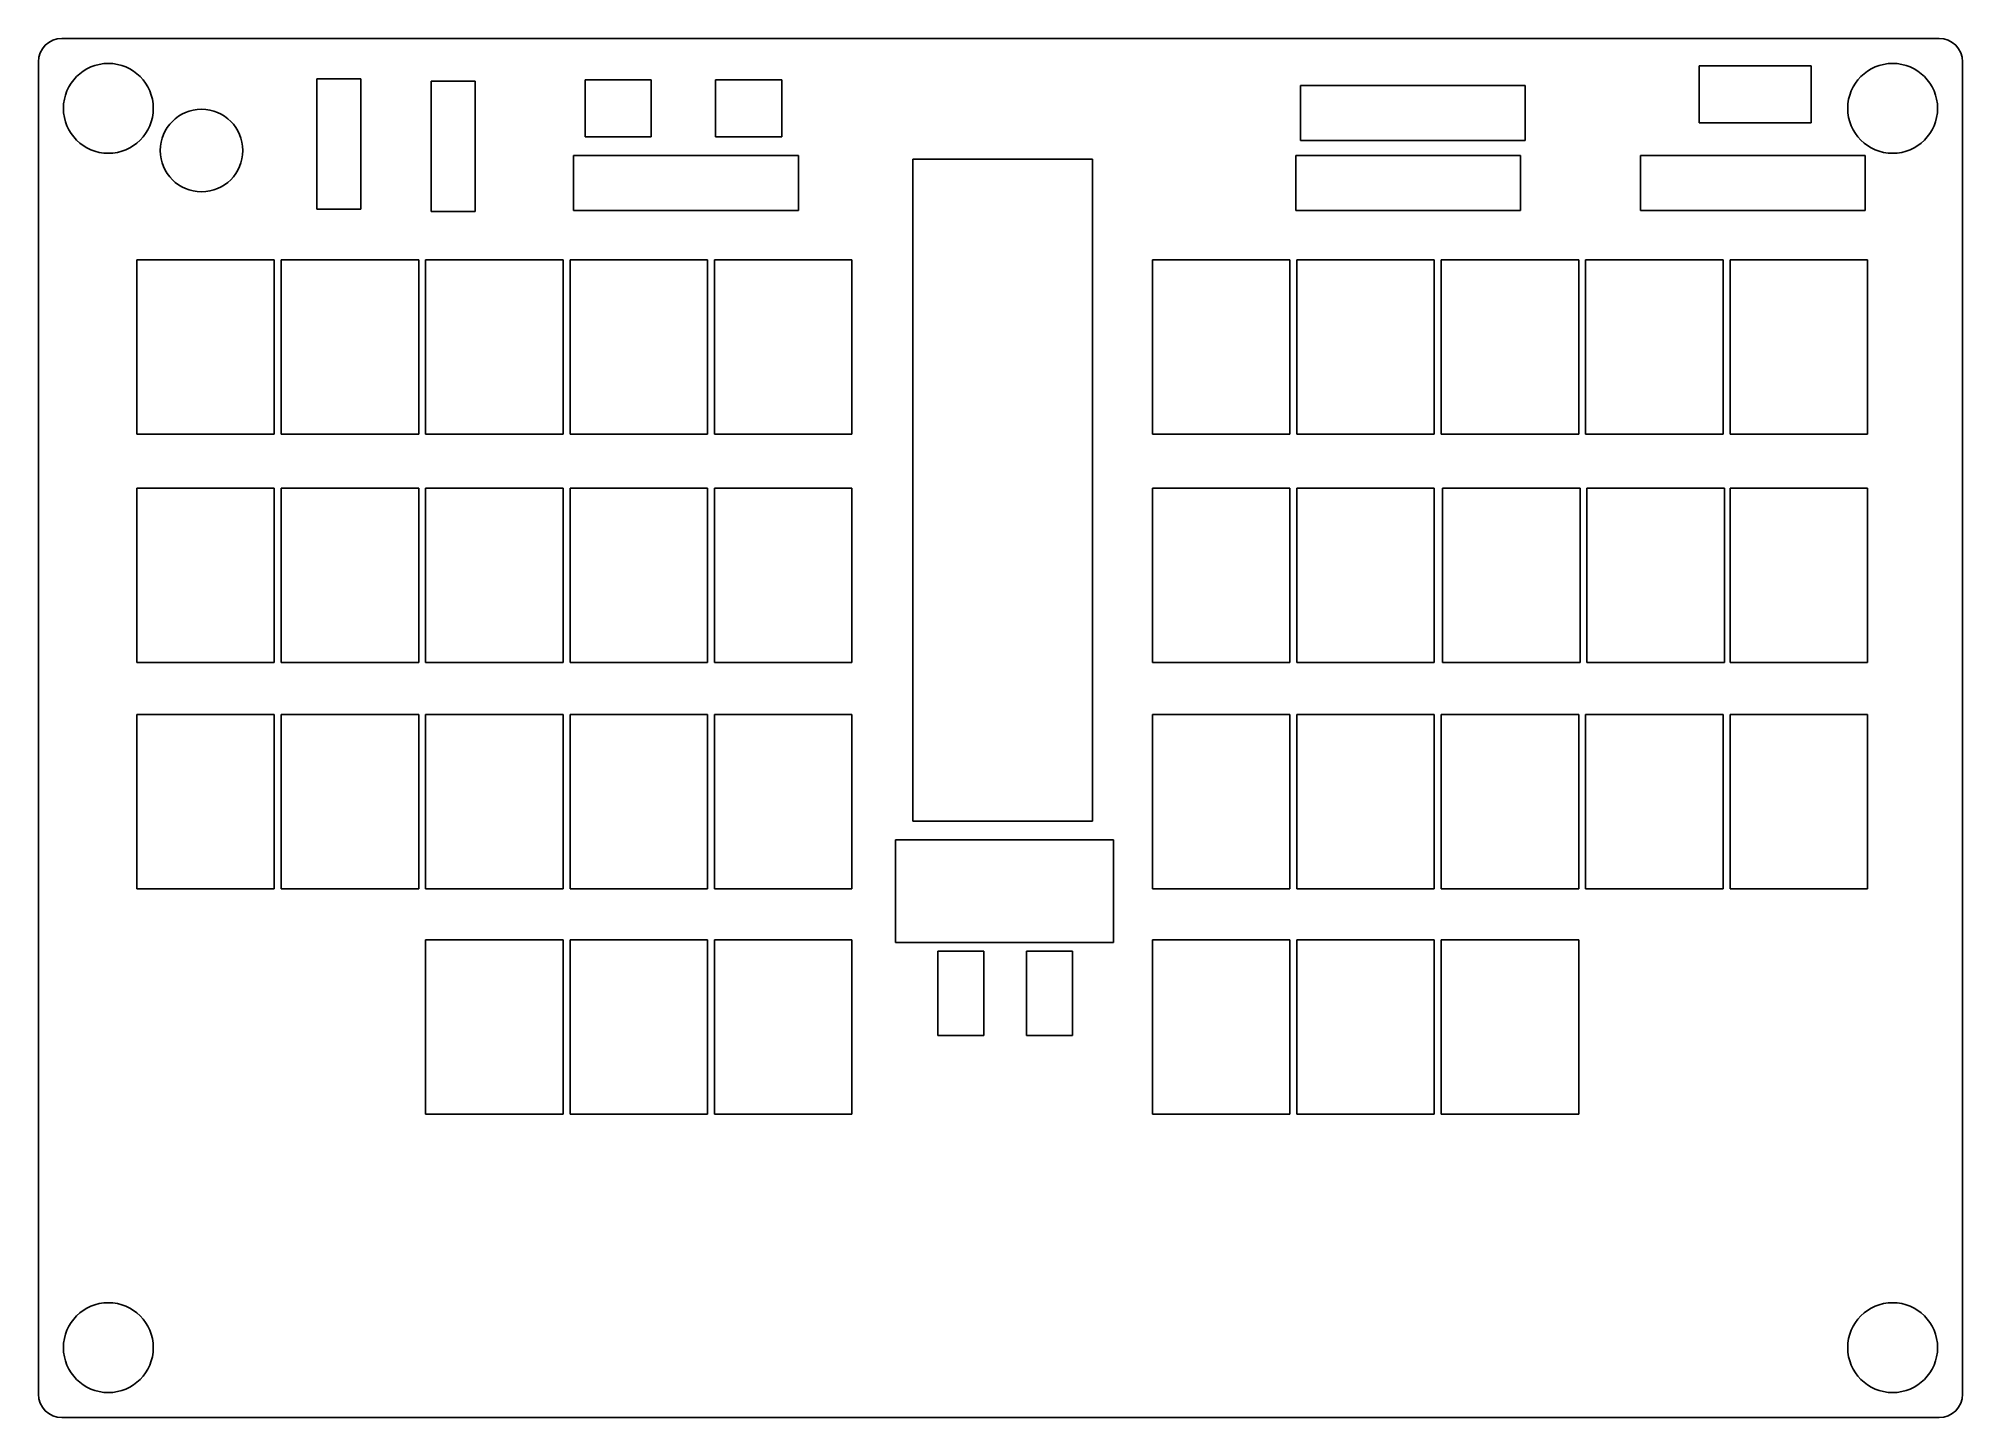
# Model space of a CAD drawing. Extents: x 74 to 179, y -110 to -35.
import ezdxf

# ---------------------------------------------------------------- set-up
doc = ezdxf.new("R2010")
doc.units = 0
doc.layers.add('BLACK', color=7, linetype='CONTINUOUS')

msp = doc.modelspace()

# ---------------------------------------------------------------- linework, layer by layer
at = {"layer": 'BLACK', "linetype": 'CONTINUOUS'}
for p, q in [((75.692, -35.306), (178.054, -35.306)), ((74.422, -109.22), (74.422, -36.576)), ((179.324, -36.576), (179.324, -109.22)), ((92.005, -37.511), (89.605, -37.511)), ((89.605, -37.511), (89.605, -44.611)), ((92.005, -44.611), (92.005, -37.511)), ((98.228, -37.638), (95.828, -37.638)), ((95.828, -37.638), (95.828, -44.738)), ((98.228, -44.738), (98.228, -37.638)), ((104.23, -37.566), (104.23, -40.666)), ((107.83, -37.566), (104.23, -37.566)), ((107.83, -40.666), (107.83, -37.566)), ((111.342, -37.566), (111.342, -40.666)), ((114.942, -37.566), (111.342, -37.566)), ((114.942, -40.666), (114.942, -37.566)), ((171.066, -36.804), (164.966, -36.804)), ((164.966, -36.804), (164.966, -39.904)), ((171.066, -39.904), (171.066, -36.804)), ((143.222, -37.87), (143.222, -40.87)), ((155.482, -37.87), (143.222, -37.87)), ((155.482, -40.87), (155.482, -37.87)), ((104.23, -40.666), (107.83, -40.666)), ((111.342, -40.666), (114.942, -40.666)), ((143.222, -40.87), (155.482, -40.87)), ((164.966, -39.904), (171.066, -39.904)), ((103.598, -41.68), (103.598, -44.68)), ((115.858, -41.68), (103.598, -41.68)), ((115.858, -44.68), (115.858, -41.68)), ((122.09, -41.884), (122.09, -77.984)), ((131.89, -41.884), (122.09, -41.884)), ((131.89, -77.984), (131.89, -41.884)), ((142.968, -41.68), (142.968, -44.68)), ((155.228, -41.68), (142.968, -41.68)), ((155.228, -44.68), (155.228, -41.68)), ((161.764, -41.68), (161.764, -44.68)), ((174.024, -41.68), (161.764, -41.68)), ((174.024, -44.68), (174.024, -41.68)), ((89.605, -44.611), (92.005, -44.611)), ((95.828, -44.738), (98.228, -44.738)), ((103.598, -44.68), (115.858, -44.68)), ((142.968, -44.68), (155.228, -44.68)), ((161.764, -44.68), (174.024, -44.68)), ((79.78, -47.622), (79.78, -47.372)), ((79.78, -47.372), (80.03, -47.372)), ((79.78, -56.622), (79.78, -47.622)), ((80.03, -47.372), (87.03, -47.372)), ((87.28, -47.372), (87.03, -47.372)), ((87.28, -47.622), (87.28, -47.372)), ((87.28, -47.622), (87.28, -56.622)), ((87.654, -47.622), (87.654, -47.372)), ((87.654, -47.372), (87.904, -47.372)), ((87.654, -56.622), (87.654, -47.622)), ((87.904, -47.372), (94.904, -47.372)), ((95.154, -47.372), (94.904, -47.372)), ((95.154, -47.622), (95.154, -47.372)), ((95.154, -47.622), (95.154, -56.622)), ((95.528, -47.622), (95.528, -47.372)), ((95.528, -47.372), (95.778, -47.372)), ((95.528, -56.622), (95.528, -47.622)), ((95.778, -47.372), (102.778, -47.372)), ((103.028, -47.372), (102.778, -47.372)), ((103.028, -47.622), (103.028, -47.372)), ((103.028, -47.622), (103.028, -56.622)), ((103.402, -47.622), (103.402, -47.372)), ((103.402, -47.372), (103.652, -47.372)), ((103.402, -56.622), (103.402, -47.622)), ((103.652, -47.372), (110.652, -47.372)), ((110.902, -47.372), (110.652, -47.372)), ((110.902, -47.622), (110.902, -47.372)), ((110.902, -47.622), (110.902, -56.622)), ((111.276, -47.622), (111.276, -47.372)), ((111.276, -47.372), (111.526, -47.372)), ((111.276, -56.622), (111.276, -47.622)), ((111.526, -47.372), (118.526, -47.372)), ((118.776, -47.372), (118.526, -47.372)), ((118.776, -47.622), (118.776, -47.372)), ((118.776, -47.622), (118.776, -56.622)), ((135.152, -47.622), (135.152, -47.372)), ((135.152, -47.372), (135.402, -47.372)), ((135.152, -56.622), (135.152, -47.622)), ((135.402, -47.372), (142.402, -47.372)), ((142.652, -47.372), (142.402, -47.372)), ((142.652, -47.622), (142.652, -47.372)), ((142.652, -47.622), (142.652, -56.622)), ((143.026, -47.622), (143.026, -47.372)), ((143.026, -47.372), (143.276, -47.372)), ((143.026, -56.622), (143.026, -47.622)), ((143.276, -47.372), (150.276, -47.372)), ((150.526, -47.372), (150.276, -47.372)), ((150.526, -47.622), (150.526, -47.372)), ((150.526, -47.622), (150.526, -56.622)), ((150.9, -47.622), (150.9, -47.372)), ((150.9, -47.372), (151.15, -47.372)), ((150.9, -56.622), (150.9, -47.622)), ((151.15, -47.372), (158.15, -47.372)), ((158.4, -47.372), (158.15, -47.372)), ((158.4, -47.622), (158.4, -47.372)), ((158.4, -47.622), (158.4, -56.622)), ((158.774, -47.622), (158.774, -47.372)), ((158.774, -47.372), (159.024, -47.372)), ((158.774, -56.622), (158.774, -47.622)), ((159.024, -47.372), (166.024, -47.372)), ((166.274, -47.372), (166.024, -47.372)), ((166.274, -47.622), (166.274, -47.372)), ((166.274, -47.622), (166.274, -56.622)), ((166.648, -47.622), (166.648, -47.372)), ((166.648, -47.372), (166.898, -47.372)), ((166.648, -56.622), (166.648, -47.622)), ((166.898, -47.372), (173.898, -47.372)), ((174.148, -47.372), (173.898, -47.372)), ((174.148, -47.622), (174.148, -47.372)), ((174.148, -47.622), (174.148, -56.622)), ((79.78, -56.872), (79.78, -56.622)), ((87.28, -56.872), (87.28, -56.622)), ((87.654, -56.872), (87.654, -56.622)), ((95.154, -56.872), (95.154, -56.622)), ((95.528, -56.872), (95.528, -56.622)), ((103.028, -56.872), (103.028, -56.622)), ((103.402, -56.872), (103.402, -56.622)), ((110.902, -56.872), (110.902, -56.622)), ((111.276, -56.872), (111.276, -56.622)), ((118.776, -56.872), (118.776, -56.622)), ((135.152, -56.872), (135.152, -56.622)), ((142.652, -56.872), (142.652, -56.622)), ((143.026, -56.872), (143.026, -56.622)), ((150.526, -56.872), (150.526, -56.622)), ((150.9, -56.872), (150.9, -56.622)), ((158.4, -56.872), (158.4, -56.622)), ((158.774, -56.872), (158.774, -56.622)), ((166.274, -56.872), (166.274, -56.622)), ((166.648, -56.872), (166.648, -56.622)), ((174.148, -56.872), (174.148, -56.622)), ((80.03, -56.872), (79.78, -56.872)), ((87.03, -56.872), (80.03, -56.872)), ((87.03, -56.872), (87.28, -56.872)), ((87.904, -56.872), (87.654, -56.872)), ((94.904, -56.872), (87.904, -56.872)), ((94.904, -56.872), (95.154, -56.872)), ((95.778, -56.872), (95.528, -56.872)), ((102.778, -56.872), (95.778, -56.872)), ((102.778, -56.872), (103.028, -56.872)), ((103.652, -56.872), (103.402, -56.872)), ((110.652, -56.872), (103.652, -56.872)), ((110.652, -56.872), (110.902, -56.872)), ((111.526, -56.872), (111.276, -56.872)), ((118.526, -56.872), (111.526, -56.872)), ((118.526, -56.872), (118.776, -56.872)), ((135.402, -56.872), (135.152, -56.872)), ((142.402, -56.872), (135.402, -56.872)), ((142.402, -56.872), (142.652, -56.872)), ((143.276, -56.872), (143.026, -56.872)), ((150.276, -56.872), (143.276, -56.872)), ((150.276, -56.872), (150.526, -56.872)), ((151.15, -56.872), (150.9, -56.872)), ((158.15, -56.872), (151.15, -56.872)), ((158.15, -56.872), (158.4, -56.872)), ((159.024, -56.872), (158.774, -56.872)), ((166.024, -56.872), (159.024, -56.872)), ((166.024, -56.872), (166.274, -56.872)), ((166.898, -56.872), (166.648, -56.872)), ((173.898, -56.872), (166.898, -56.872)), ((173.898, -56.872), (174.148, -56.872)), ((79.78, -60.068), (79.78, -59.818)), ((79.78, -59.818), (80.03, -59.818)), ((79.78, -69.068), (79.78, -60.068)), ((80.03, -59.818), (87.03, -59.818)), ((87.28, -59.818), (87.03, -59.818)), ((87.28, -60.068), (87.28, -59.818)), ((87.28, -60.068), (87.28, -69.068)), ((87.654, -60.068), (87.654, -59.818)), ((87.654, -59.818), (87.904, -59.818)), ((87.654, -69.068), (87.654, -60.068)), ((87.904, -59.818), (94.904, -59.818)), ((95.154, -59.818), (94.904, -59.818)), ((95.154, -60.068), (95.154, -59.818)), ((95.154, -60.068), (95.154, -69.068)), ((95.528, -60.068), (95.528, -59.818)), ((95.528, -59.818), (95.778, -59.818)), ((95.528, -69.068), (95.528, -60.068)), ((95.778, -59.818), (102.778, -59.818)), ((103.028, -59.818), (102.778, -59.818)), ((103.028, -60.068), (103.028, -59.818)), ((103.028, -60.068), (103.028, -69.068)), ((103.402, -60.068), (103.402, -59.818)), ((103.402, -59.818), (103.652, -59.818)), ((103.402, -69.068), (103.402, -60.068)), ((103.652, -59.818), (110.652, -59.818)), ((110.902, -59.818), (110.652, -59.818)), ((110.902, -60.068), (110.902, -59.818)), ((110.902, -60.068), (110.902, -69.068)), ((111.276, -60.068), (111.276, -59.818)), ((111.276, -59.818), (111.526, -59.818)), ((111.276, -69.068), (111.276, -60.068)), ((111.526, -59.818), (118.526, -59.818)), ((118.776, -59.818), (118.526, -59.818)), ((118.776, -60.068), (118.776, -59.818)), ((118.776, -60.068), (118.776, -69.068)), ((135.152, -60.068), (135.152, -59.818)), ((135.152, -59.818), (135.402, -59.818)), ((135.152, -69.068), (135.152, -60.068)), ((135.402, -59.818), (142.402, -59.818)), ((142.652, -59.818), (142.402, -59.818)), ((142.652, -60.068), (142.652, -59.818)), ((142.652, -60.068), (142.652, -69.068)), ((143.026, -60.068), (143.026, -59.818)), ((143.026, -59.818), (143.276, -59.818)), ((143.026, -69.068), (143.026, -60.068)), ((143.276, -59.818), (150.276, -59.818)), ((150.526, -59.818), (150.276, -59.818)), ((150.526, -60.068), (150.526, -59.818)), ((150.526, -60.068), (150.526, -69.068)), ((150.972, -60.068), (150.972, -59.818)), ((150.972, -59.818), (151.222, -59.818)), ((150.972, -69.068), (150.972, -60.068)), ((151.222, -59.818), (158.222, -59.818)), ((158.472, -59.818), (158.222, -59.818)), ((158.472, -60.068), (158.472, -59.818)), ((158.472, -60.068), (158.472, -69.068)), ((158.846, -60.068), (158.846, -59.818)), ((158.846, -59.818), (159.096, -59.818)), ((158.846, -69.068), (158.846, -60.068)), ((159.096, -59.818), (166.096, -59.818)), ((166.346, -59.818), (166.096, -59.818)), ((166.346, -60.068), (166.346, -59.818)), ((166.346, -60.068), (166.346, -69.068)), ((166.648, -60.068), (166.648, -59.818)), ((166.648, -59.818), (166.898, -59.818)), ((166.648, -69.068), (166.648, -60.068)), ((166.898, -59.818), (173.898, -59.818)), ((174.148, -59.818), (173.898, -59.818)), ((174.148, -60.068), (174.148, -59.818)), ((174.148, -60.068), (174.148, -69.068)), ((79.78, -69.318), (79.78, -69.068)), ((87.28, -69.318), (87.28, -69.068)), ((87.654, -69.318), (87.654, -69.068)), ((95.154, -69.318), (95.154, -69.068)), ((95.528, -69.318), (95.528, -69.068)), ((103.028, -69.318), (103.028, -69.068)), ((103.402, -69.318), (103.402, -69.068)), ((110.902, -69.318), (110.902, -69.068)), ((111.276, -69.318), (111.276, -69.068)), ((118.776, -69.318), (118.776, -69.068)), ((135.152, -69.318), (135.152, -69.068)), ((142.652, -69.318), (142.652, -69.068)), ((143.026, -69.318), (143.026, -69.068)), ((150.526, -69.318), (150.526, -69.068)), ((150.972, -69.318), (150.972, -69.068)), ((158.472, -69.318), (158.472, -69.068)), ((158.846, -69.318), (158.846, -69.068)), ((166.346, -69.318), (166.346, -69.068)), ((166.648, -69.318), (166.648, -69.068)), ((174.148, -69.318), (174.148, -69.068)), ((80.03, -69.318), (79.78, -69.318)), ((87.03, -69.318), (80.03, -69.318)), ((87.03, -69.318), (87.28, -69.318)), ((87.904, -69.318), (87.654, -69.318)), ((94.904, -69.318), (87.904, -69.318)), ((94.904, -69.318), (95.154, -69.318)), ((95.778, -69.318), (95.528, -69.318)), ((102.778, -69.318), (95.778, -69.318)), ((102.778, -69.318), (103.028, -69.318)), ((103.652, -69.318), (103.402, -69.318)), ((110.652, -69.318), (103.652, -69.318)), ((110.652, -69.318), (110.902, -69.318)), ((111.526, -69.318), (111.276, -69.318)), ((118.526, -69.318), (111.526, -69.318)), ((118.526, -69.318), (118.776, -69.318)), ((135.402, -69.318), (135.152, -69.318)), ((142.402, -69.318), (135.402, -69.318)), ((142.402, -69.318), (142.652, -69.318)), ((143.276, -69.318), (143.026, -69.318)), ((150.276, -69.318), (143.276, -69.318)), ((150.276, -69.318), (150.526, -69.318)), ((151.222, -69.318), (150.972, -69.318)), ((158.222, -69.318), (151.222, -69.318)), ((158.222, -69.318), (158.472, -69.318)), ((159.096, -69.318), (158.846, -69.318)), ((166.096, -69.318), (159.096, -69.318)), ((166.096, -69.318), (166.346, -69.318)), ((166.898, -69.318), (166.648, -69.318)), ((173.898, -69.318), (166.898, -69.318)), ((173.898, -69.318), (174.148, -69.318)), ((79.78, -72.41), (79.78, -72.16)), ((79.78, -72.16), (80.03, -72.16)), ((80.03, -72.16), (87.03, -72.16)), ((87.28, -72.16), (87.03, -72.16)), ((87.28, -72.41), (87.28, -72.16)), ((87.654, -72.41), (87.654, -72.16)), ((87.654, -72.16), (87.904, -72.16)), ((87.904, -72.16), (94.904, -72.16)), ((95.154, -72.16), (94.904, -72.16)), ((95.154, -72.41), (95.154, -72.16)), ((95.528, -72.41), (95.528, -72.16)), ((95.528, -72.16), (95.778, -72.16)), ((95.778, -72.16), (102.778, -72.16)), ((103.028, -72.16), (102.778, -72.16)), ((103.028, -72.41), (103.028, -72.16)), ((103.402, -72.41), (103.402, -72.16)), ((103.402, -72.16), (103.652, -72.16)), ((103.652, -72.16), (110.652, -72.16)), ((110.902, -72.16), (110.652, -72.16)), ((110.902, -72.41), (110.902, -72.16)), ((111.276, -72.41), (111.276, -72.16)), ((111.276, -72.16), (111.526, -72.16)), ((111.526, -72.16), (118.526, -72.16)), ((118.776, -72.16), (118.526, -72.16)), ((118.776, -72.41), (118.776, -72.16)), ((135.152, -72.41), (135.152, -72.16)), ((135.152, -72.16), (135.402, -72.16)), ((135.402, -72.16), (142.402, -72.16)), ((142.652, -72.16), (142.402, -72.16)), ((142.652, -72.41), (142.652, -72.16)), ((143.026, -72.41), (143.026, -72.16)), ((143.026, -72.16), (143.276, -72.16)), ((143.276, -72.16), (150.276, -72.16)), ((150.526, -72.16), (150.276, -72.16)), ((150.526, -72.41), (150.526, -72.16)), ((150.9, -72.41), (150.9, -72.16)), ((150.9, -72.16), (151.15, -72.16)), ((151.15, -72.16), (158.15, -72.16)), ((158.4, -72.16), (158.15, -72.16)), ((158.4, -72.41), (158.4, -72.16)), ((158.774, -72.41), (158.774, -72.16)), ((158.774, -72.16), (159.024, -72.16)), ((159.024, -72.16), (166.024, -72.16)), ((166.274, -72.16), (166.024, -72.16)), ((166.274, -72.41), (166.274, -72.16)), ((166.648, -72.41), (166.648, -72.16)), ((166.648, -72.16), (166.898, -72.16)), ((166.898, -72.16), (173.898, -72.16)), ((174.148, -72.16), (173.898, -72.16)), ((174.148, -72.41), (174.148, -72.16)), ((79.78, -81.41), (79.78, -72.41)), ((87.28, -72.41), (87.28, -81.41)), ((87.654, -81.41), (87.654, -72.41)), ((95.154, -72.41), (95.154, -81.41)), ((95.528, -81.41), (95.528, -72.41)), ((103.028, -72.41), (103.028, -81.41)), ((103.402, -81.41), (103.402, -72.41)), ((110.902, -72.41), (110.902, -81.41)), ((111.276, -81.41), (111.276, -72.41)), ((118.776, -72.41), (118.776, -81.41)), ((135.152, -81.41), (135.152, -72.41)), ((142.652, -72.41), (142.652, -81.41)), ((143.026, -81.41), (143.026, -72.41)), ((150.526, -72.41), (150.526, -81.41)), ((150.9, -81.41), (150.9, -72.41)), ((158.4, -72.41), (158.4, -81.41)), ((158.774, -81.41), (158.774, -72.41)), ((166.274, -72.41), (166.274, -81.41)), ((166.648, -81.41), (166.648, -72.41)), ((174.148, -72.41), (174.148, -81.41)), ((122.09, -77.984), (131.89, -77.984)), ((133.04, -78.988), (121.14, -78.988)), ((121.14, -78.988), (121.14, -84.588)), ((133.04, -84.588), (133.04, -78.988)), ((79.78, -81.66), (79.78, -81.41)), ((80.03, -81.66), (79.78, -81.66)), ((87.03, -81.66), (80.03, -81.66)), ((87.03, -81.66), (87.28, -81.66)), ((87.28, -81.66), (87.28, -81.41)), ((87.654, -81.66), (87.654, -81.41)), ((87.904, -81.66), (87.654, -81.66)), ((94.904, -81.66), (87.904, -81.66)), ((94.904, -81.66), (95.154, -81.66)), ((95.154, -81.66), (95.154, -81.41)), ((95.528, -81.66), (95.528, -81.41)), ((95.778, -81.66), (95.528, -81.66)), ((102.778, -81.66), (95.778, -81.66)), ((102.778, -81.66), (103.028, -81.66)), ((103.028, -81.66), (103.028, -81.41)), ((103.402, -81.66), (103.402, -81.41)), ((103.652, -81.66), (103.402, -81.66)), ((110.652, -81.66), (103.652, -81.66)), ((110.652, -81.66), (110.902, -81.66)), ((110.902, -81.66), (110.902, -81.41)), ((111.276, -81.66), (111.276, -81.41)), ((111.526, -81.66), (111.276, -81.66)), ((118.526, -81.66), (111.526, -81.66)), ((118.526, -81.66), (118.776, -81.66)), ((118.776, -81.66), (118.776, -81.41)), ((135.152, -81.66), (135.152, -81.41)), ((135.402, -81.66), (135.152, -81.66)), ((142.402, -81.66), (135.402, -81.66)), ((142.402, -81.66), (142.652, -81.66)), ((142.652, -81.66), (142.652, -81.41)), ((143.026, -81.66), (143.026, -81.41)), ((143.276, -81.66), (143.026, -81.66)), ((150.276, -81.66), (143.276, -81.66)), ((150.276, -81.66), (150.526, -81.66)), ((150.526, -81.66), (150.526, -81.41)), ((150.9, -81.66), (150.9, -81.41)), ((151.15, -81.66), (150.9, -81.66)), ((158.15, -81.66), (151.15, -81.66)), ((158.15, -81.66), (158.4, -81.66)), ((158.4, -81.66), (158.4, -81.41)), ((158.774, -81.66), (158.774, -81.41)), ((159.024, -81.66), (158.774, -81.66)), ((166.024, -81.66), (159.024, -81.66)), ((166.024, -81.66), (166.274, -81.66)), ((166.274, -81.66), (166.274, -81.41)), ((166.648, -81.66), (166.648, -81.41)), ((166.898, -81.66), (166.648, -81.66)), ((173.898, -81.66), (166.898, -81.66)), ((173.898, -81.66), (174.148, -81.66)), ((174.148, -81.66), (174.148, -81.41)), ((95.528, -84.706), (95.528, -84.456)), ((95.528, -84.456), (95.778, -84.456)), ((95.528, -93.706), (95.528, -84.706)), ((95.778, -84.456), (102.778, -84.456)), ((103.028, -84.456), (102.778, -84.456)), ((103.028, -84.706), (103.028, -84.456)), ((103.028, -84.706), (103.028, -93.706)), ((103.402, -84.706), (103.402, -84.456)), ((103.402, -84.456), (103.652, -84.456)), ((103.402, -93.706), (103.402, -84.706)), ((103.652, -84.456), (110.652, -84.456)), ((110.902, -84.456), (110.652, -84.456)), ((110.902, -84.706), (110.902, -84.456)), ((110.902, -84.706), (110.902, -93.706)), ((111.276, -84.706), (111.276, -84.456)), ((111.276, -84.456), (111.526, -84.456)), ((111.276, -93.706), (111.276, -84.706)), ((111.526, -84.456), (118.526, -84.456)), ((118.776, -84.456), (118.526, -84.456)), ((118.776, -84.706), (118.776, -84.456)), ((118.776, -84.706), (118.776, -93.706)), ((121.14, -84.588), (133.04, -84.588)), ((135.152, -84.706), (135.152, -84.456)), ((135.152, -84.456), (135.402, -84.456)), ((135.152, -93.706), (135.152, -84.706)), ((135.402, -84.456), (142.402, -84.456)), ((142.652, -84.456), (142.402, -84.456)), ((142.652, -84.706), (142.652, -84.456)), ((142.652, -84.706), (142.652, -93.706)), ((143.026, -84.706), (143.026, -84.456)), ((143.026, -84.456), (143.276, -84.456)), ((143.026, -93.706), (143.026, -84.706)), ((143.276, -84.456), (150.276, -84.456)), ((150.526, -84.456), (150.276, -84.456)), ((150.526, -84.706), (150.526, -84.456)), ((150.526, -84.706), (150.526, -93.706)), ((150.9, -84.706), (150.9, -84.456)), ((150.9, -84.456), (151.15, -84.456)), ((150.9, -93.706), (150.9, -84.706)), ((151.15, -84.456), (158.15, -84.456)), ((158.4, -84.456), (158.15, -84.456)), ((158.4, -84.706), (158.4, -84.456)), ((158.4, -84.706), (158.4, -93.706)), ((125.964, -85.056), (123.464, -85.056)), ((123.464, -85.056), (123.464, -89.656)), ((125.964, -89.656), (125.964, -85.056)), ((130.79, -85.056), (128.29, -85.056)), ((128.29, -85.056), (128.29, -89.656)), ((130.79, -89.656), (130.79, -85.056)), ((123.464, -89.656), (125.964, -89.656)), ((128.29, -89.656), (130.79, -89.656)), ((95.528, -93.956), (95.528, -93.706)), ((95.778, -93.956), (95.528, -93.956)), ((102.778, -93.956), (95.778, -93.956)), ((102.778, -93.956), (103.028, -93.956)), ((103.028, -93.956), (103.028, -93.706)), ((103.402, -93.956), (103.402, -93.706)), ((103.652, -93.956), (103.402, -93.956)), ((110.652, -93.956), (103.652, -93.956)), ((110.652, -93.956), (110.902, -93.956)), ((110.902, -93.956), (110.902, -93.706)), ((111.276, -93.956), (111.276, -93.706)), ((111.526, -93.956), (111.276, -93.956)), ((118.526, -93.956), (111.526, -93.956)), ((118.526, -93.956), (118.776, -93.956)), ((118.776, -93.956), (118.776, -93.706)), ((135.152, -93.956), (135.152, -93.706)), ((135.402, -93.956), (135.152, -93.956)), ((142.402, -93.956), (135.402, -93.956)), ((142.402, -93.956), (142.652, -93.956)), ((142.652, -93.956), (142.652, -93.706)), ((143.026, -93.956), (143.026, -93.706)), ((143.276, -93.956), (143.026, -93.956)), ((150.276, -93.956), (143.276, -93.956)), ((150.276, -93.956), (150.526, -93.956)), ((150.526, -93.956), (150.526, -93.706)), ((150.9, -93.956), (150.9, -93.706)), ((151.15, -93.956), (150.9, -93.956)), ((158.15, -93.956), (151.15, -93.956)), ((158.15, -93.956), (158.4, -93.956)), ((158.4, -93.956), (158.4, -93.706)), ((178.054, -110.49), (75.692, -110.49))]:
    msp.add_line(p, q, dxfattribs=at)
at = {"layer": 'BLACK'}
for centre, radius in [((78.232, -39.116), 2.45), ((175.514, -39.116), 2.45), ((83.312, -41.414), 2.25), ((78.232, -106.68), 2.45), ((175.514, -106.68), 2.45)]:
    msp.add_circle(centre, radius, dxfattribs=at)
for centre, start, end in [((75.692, -36.576), 90, 180), ((178.054, -36.576), 0, 90), ((75.692, -109.22), 180, 270), ((178.054, -109.22), -90, 0)]:
    msp.add_arc(centre, 1.27, start, end, dxfattribs=at)

doc.saveas('drawing.dxf')
